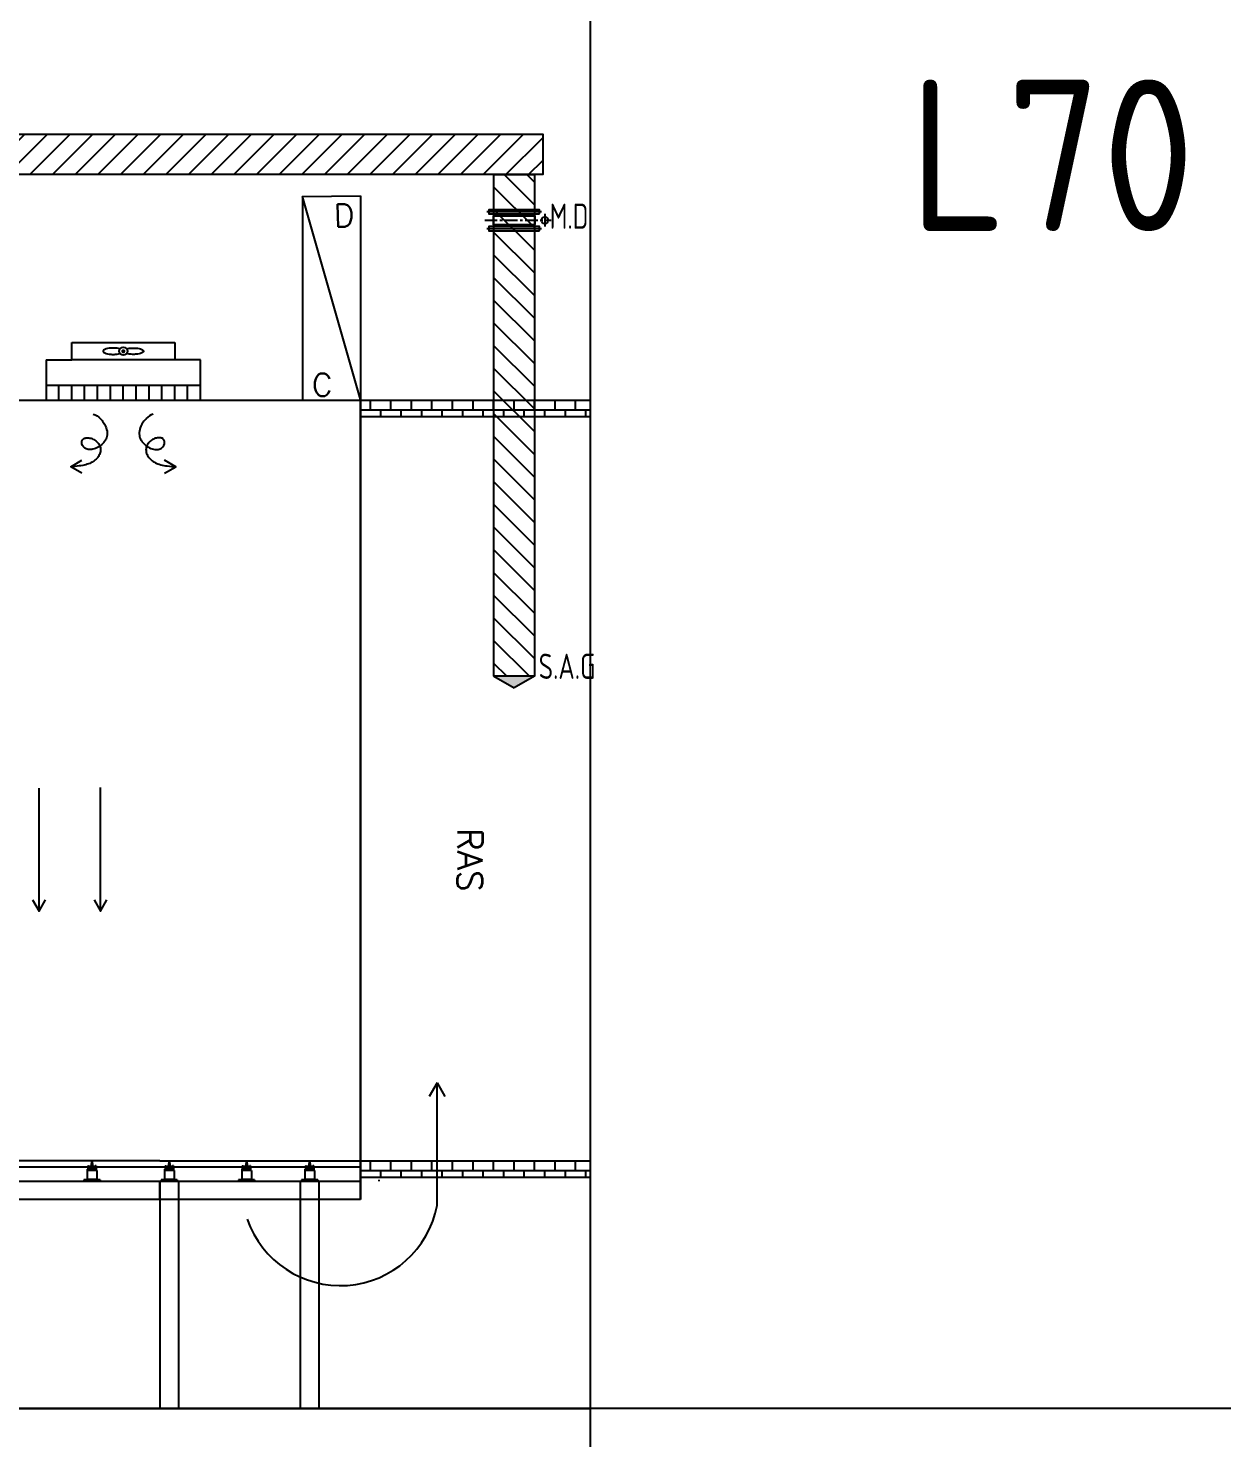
# Model space of a CAD drawing. Header units: millimetres. Extents: x 108 to 3316, y 96 to 2090.
# Drawn here: x 1227.5 to 1346.6, y 315.7 to 455.2 of the extents above; entities that cross this region are included whole.
import ezdxf
from ezdxf.enums import TextEntityAlignment as Align

# ---------------------------------------------------------------- set-up
doc = ezdxf.new("R2010")
doc.units = ezdxf.units.MM
doc.linetypes.add('CENTER', pattern=[2, 1.25, -0.25, 0.25, -0.25])
for name, color, linetype in [('A-DETL-01', 1, 'Continuous'), ('DETL-TXT', 4, 'Continuous'), ('M-CEQPM-MAU', 22, 'Continuous'), ('M-CMDUCT-LINE', 15, 'Continuous'), ('M-FM-LINE3', 3, 'Continuous'), ('M-HVAC-CMDUCT', 150, 'Continuous'), ('U-EX-TXT', 4, 'Continuous')]:
    doc.layers.add(name, color=color, linetype=linetype)
doc.styles.add('AA-TXT', font='isocp.shx', dxfattribs={"bigfont": 'chineset.shx'})
doc.styles.add('STDTEXT', font='simplex.shx', dxfattribs={"bigfont": 'china.shx'})

msp = doc.modelspace()

# ---------------------------------------------------------------- hatches: boundary and pattern name
at = {"layer": 'M-CEQPM-MAU'}
h = msp.add_hatch(dxfattribs=at)
h.set_pattern_fill('AR-B88', color=252, scale=0.01)
h.set_pattern_definition([(360, (-39629.5873, -84327.111), (1e-15, 2.032), []), (90, (-39629.5873, -84327.1111), (-1.016, 2.032), [2.032, -2.032])])
h.paths.add_polyline_path([(1283.14, 418.4), (1260.39, 418.4), (1260.39, 416.8), (1283.14, 416.8)])
h = msp.add_hatch(dxfattribs=at)
h.set_pattern_fill('AR-B88', color=252, scale=0.01)
h.set_pattern_definition([(360, (-39629.5873, -84402.4055), (1e-15, 2.032), []), (90, (-39629.5873, -84402.4055), (-1.016, 2.032), [2.032, -2.032])])
h.paths.add_polyline_path([(1283.14, 343.11), (1260.39, 343.11), (1260.39, 341.5), (1283.14, 341.5)])
at = {"layer": 'M-CMDUCT-LINE'}
h = msp.add_hatch(dxfattribs=at)
h.set_pattern_fill('ANSI31', color=256, scale=0.5, style=0)
h.set_pattern_definition([(45, (1845.444, 268.2837), (-1.122532, 1.122532), [])])
h.paths.add_polyline_path([(954.05, 444.74), (1278.43, 444.74), (1278.43, 440.74), (954.05, 440.74)])
h = msp.add_hatch(dxfattribs=at)
h.set_pattern_fill('ANSI31', color=256, scale=0.5, angle=-90, style=0)
h.set_pattern_definition([(315, (1101.147, -436.5002), (1.122532, 1.122532), [])])
h.paths.add_polyline_path([(1277.6, 440.74), (1277.6, 391.09), (1273.6, 391.09), (1273.6, 440.74)])
at = {"layer": 'M-HVAC-CMDUCT'}
msp.add_hatch(color=256, dxfattribs=at).paths.add_polyline_path([(1277.6, 391.09), (1273.6, 391.09), (1275.6, 389.93)])

# ---------------------------------------------------------------- linework, layer by layer
at = {"color": 252}
for points in [[(1260.39, 418.4), (1283.14, 418.4)], [(1260.39, 416.8), (1283.14, 416.8)], [(1260.39, 343.11), (1283.14, 343.11)], [(1260.39, 341.5), (1283.14, 341.5)]]:
    msp.add_lwpolyline(points, dxfattribs=at)
at = {"layer": 'A-DETL-01', "color": 252, "linetype": 'Continuous'}
for p, q in [((1283.14, 455.94), (1283.14, 318.58)), ((1260.39, 418.4), (1260.39, 339.28))]:
    msp.add_line(p, q, dxfattribs=at)
at = {"layer": 'A-DETL-01', "color": 252}
msp.add_lwpolyline([(995.18, 318.58), (1283.14, 318.58), (1283.14, 112.18), (995.18, 112.18)], close=True, dxfattribs=at)
at = {"layer": 'M-CEQPM-MAU', "color": 252}
msp.add_line((1254.65, 438.57), (1254.65, 418.4), dxfattribs=at)
at = {"layer": 'M-CEQPM-MAU', "color": 252, "ltscale": 0.1}
for p, q in [((1231.8, 422.4), (1231.8, 424.1)), ((1231.8, 424.1), (1242, 424.1)), ((1242, 424.1), (1242, 422.4)), ((1229.25, 422.4), (1231.8, 422.4)), ((1229.25, 422.4), (1229.25, 418.4)), ((1242, 422.4), (1231.8, 422.4)), ((1244.55, 422.4), (1242, 422.4)), ((1244.55, 418.4), (1244.55, 422.4)), ((1229.25, 419.9), (1244.55, 419.9)), ((1230.52, 418.4), (1230.52, 419.9)), ((1231.8, 418.4), (1231.8, 419.9)), ((1233.07, 418.4), (1233.07, 419.9)), ((1234.35, 418.4), (1234.35, 419.9)), ((1235.62, 418.4), (1235.62, 419.9)), ((1236.9, 418.4), (1236.9, 419.9)), ((1238.17, 418.4), (1238.17, 419.9)), ((1239.45, 418.4), (1239.45, 419.9)), ((1240.72, 418.4), (1240.72, 419.9)), ((1242, 418.4), (1242, 419.9)), ((1243.27, 418.4), (1243.27, 419.9)), ((1137.03, 418.4), (1260.39, 418.4)), ((1229.25, 418.4), (1244.55, 418.4)), ((1260.39, 339.28), (1260.39, 418.4)), ((1134.81, 343.11), (1240.51, 343.12)), ((1240.51, 342.49), (1134.81, 342.47)), ((1233.32, 342.14), (1233.32, 341.3)), ((1234.28, 342.14), (1233.32, 342.14)), ((1234.24, 342.28), (1233.36, 342.28)), ((1233.36, 342.14), (1233.36, 342.28)), ((1233.38, 342.61), (1233.46, 342.61)), ((1233.38, 342.61), (1233.38, 342.28)), ((1233.46, 342.61), (1233.46, 342.54)), ((1233.74, 342.54), (1233.46, 342.54)), ((1233.8, 343.18), (1233.69, 342.54)), ((1233.75, 342.61), (1233.73, 342.28)), ((1233.84, 342.61), (1233.75, 342.61)), ((1233.8, 343.18), (1233.9, 342.54)), ((1233.84, 342.61), (1233.86, 342.28)), ((1234.13, 342.54), (1233.85, 342.54)), ((1234.13, 342.61), (1234.13, 342.54)), ((1234.21, 342.61), (1234.13, 342.61)), ((1234.21, 342.61), (1234.21, 342.28)), ((1234.24, 342.14), (1234.24, 342.28)), ((1234.28, 342.14), (1234.28, 341.3)), ((1240.51, 343.11), (1260.39, 343.11)), ((1260.39, 342.47), (1240.51, 342.47)), ((1240.97, 342.14), (1240.97, 341.3)), ((1241.93, 342.14), (1240.97, 342.14)), ((1241.89, 342.28), (1241.01, 342.28)), ((1241.01, 342.14), (1241.01, 342.28)), ((1241.03, 342.61), (1241.11, 342.61)), ((1241.03, 342.61), (1241.03, 342.28)), ((1241.11, 342.61), (1241.11, 342.54)), ((1241.39, 342.54), (1241.11, 342.54)), ((1241.45, 343.18), (1241.34, 342.54)), ((1241.4, 342.61), (1241.38, 342.28)), ((1241.49, 342.61), (1241.4, 342.61)), ((1241.45, 343.18), (1241.55, 342.54)), ((1241.49, 342.61), (1241.51, 342.28)), ((1241.78, 342.54), (1241.5, 342.54)), ((1241.78, 342.61), (1241.78, 342.54)), ((1241.86, 342.61), (1241.78, 342.61)), ((1241.86, 342.61), (1241.86, 342.28)), ((1241.89, 342.14), (1241.89, 342.28)), ((1241.93, 342.14), (1241.93, 341.3)), ((1248.62, 342.14), (1248.62, 341.3)), ((1249.58, 342.14), (1248.62, 342.14)), ((1249.54, 342.28), (1248.66, 342.28)), ((1248.66, 342.14), (1248.66, 342.28)), ((1248.68, 342.61), (1248.76, 342.61)), ((1248.68, 342.61), (1248.68, 342.28)), ((1248.76, 342.61), (1248.76, 342.54)), ((1249.04, 342.54), (1248.76, 342.54)), ((1249.1, 343.18), (1248.99, 342.54)), ((1249.05, 342.61), (1249.03, 342.28)), ((1249.14, 342.61), (1249.05, 342.61)), ((1249.1, 343.18), (1249.2, 342.54)), ((1249.14, 342.61), (1249.16, 342.28)), ((1249.43, 342.54), (1249.15, 342.54)), ((1249.43, 342.61), (1249.43, 342.54)), ((1249.51, 342.61), (1249.43, 342.61)), ((1249.51, 342.61), (1249.51, 342.28)), ((1249.54, 342.14), (1249.54, 342.28)), ((1249.58, 342.14), (1249.58, 341.3)), ((1254.87, 342.14), (1254.87, 341.3)), ((1255.83, 342.14), (1254.87, 342.14)), ((1255.79, 342.28), (1254.91, 342.28)), ((1254.91, 342.14), (1254.91, 342.28)), ((1254.93, 342.61), (1255.01, 342.61)), ((1254.93, 342.61), (1254.93, 342.28)), ((1255.01, 342.61), (1255.01, 342.54)), ((1255.3, 342.54), (1255.01, 342.54)), ((1255.35, 343.18), (1255.24, 342.54)), ((1255.3, 342.61), (1255.28, 342.28)), ((1255.4, 342.61), (1255.3, 342.61)), ((1255.35, 343.18), (1255.45, 342.54)), ((1255.4, 342.61), (1255.41, 342.28)), ((1255.68, 342.54), (1255.4, 342.54)), ((1255.68, 342.61), (1255.68, 342.54)), ((1255.76, 342.61), (1255.68, 342.61)), ((1255.76, 342.61), (1255.76, 342.28)), ((1255.79, 342.14), (1255.79, 342.28)), ((1255.83, 342.14), (1255.83, 341.3)), ((1234.6, 341.21), (1233, 341.21)), ((1233, 341.21), (1233, 341.08)), ((1234.6, 341.08), (1233, 341.08)), ((1233.32, 341.3), (1234.28, 341.3)), ((1233.37, 341.3), (1233.37, 341.22)), ((1234.22, 341.3), (1234.22, 341.21)), ((1234.6, 341.21), (1234.6, 341.08)), ((1242.25, 341.21), (1240.65, 341.21)), ((1240.65, 341.21), (1240.65, 341.08)), ((1242.25, 341.08), (1240.65, 341.08)), ((1240.97, 341.3), (1241.93, 341.3)), ((1241.02, 341.3), (1241.02, 341.22)), ((1241.87, 341.3), (1241.87, 341.21)), ((1242.25, 341.21), (1242.25, 341.08)), ((1249.9, 341.21), (1248.3, 341.21)), ((1248.3, 341.21), (1248.3, 341.08)), ((1249.9, 341.08), (1248.3, 341.08)), ((1248.62, 341.3), (1249.58, 341.3)), ((1248.67, 341.3), (1248.67, 341.22)), ((1249.52, 341.3), (1249.52, 341.21)), ((1249.9, 341.21), (1249.9, 341.08)), ((1256.15, 341.21), (1254.55, 341.21)), ((1254.55, 341.21), (1254.55, 341.08)), ((1256.15, 341.08), (1254.55, 341.08)), ((1254.87, 341.3), (1255.83, 341.3)), ((1254.92, 341.3), (1254.92, 341.22)), ((1255.77, 341.3), (1255.77, 341.21)), ((1256.15, 341.21), (1256.15, 341.08)), ((1262.2, 341.21), (1262.2, 341.08))]:
    msp.add_line(p, q, dxfattribs=at)
at = {"layer": 'M-CEQPM-MAU', "color": 252}
msp.add_lwpolyline([(1260.39, 438.63), (1260.39, 418.46), (1254.65, 438.57)], close=True, dxfattribs=at)
at = {"layer": 'M-CEQPM-MAU', "color": 252, "ltscale": 0.1}
for points in [[(1236.57, 423.49, 0.03966), (1236.3, 423.54, 0.032614), (1235.89, 423.57, 0.032614), (1235.49, 423.54, 0.044087), (1235.19, 423.48, 0.086721), (1234.94, 423.35, 0.233651), (1234.9, 423.25, 0.233651), (1234.94, 423.16, 0.086721), (1235.19, 423.03, 0.044087), (1235.49, 422.97, 0.032614), (1235.89, 422.94, 0.032614), (1236.3, 422.97, 0.03966), (1236.57, 423.02)], [(1237.22, 423.49, -0.03966), (1237.49, 423.54, -0.032614), (1237.9, 423.57, -0.032614), (1238.31, 423.54, -0.044087), (1238.6, 423.48, -0.086721), (1238.85, 423.35, -0.233651), (1238.9, 423.25, -0.233651), (1238.85, 423.16, -0.086721), (1238.6, 423.03, -0.044087), (1238.31, 422.97, -0.032614), (1237.9, 422.94, -0.032614), (1237.49, 422.97, -0.03966), (1237.22, 423.02)]]:
    msp.add_lwpolyline(points, format="xyb", dxfattribs=at)
at = {"layer": 'M-CEQPM-MAU', "color": 252, "ltscale": 0.1, "const_width": 0.2}
msp.add_lwpolyline([(1237, 423.25, -1), (1236.8, 423.25, -1)], format="xyb", close=True, dxfattribs=at)
at = {"layer": 'M-CEQPM-MAU', "color": 252, "ltscale": 0.1}
for points in [[(1240.51, 339.28), (1131.29, 339.28), (1131.29, 341.08), (1240.51, 341.08)], [(1260.39, 339.28), (1240.51, 339.28), (1240.51, 341.08), (1260.39, 341.08)]]:
    msp.add_lwpolyline(points, dxfattribs=at)
for points in [[(1240.55, 318.58), (1240.55, 341.08), (1242.35, 341.08), (1242.35, 318.58)], [(1254.45, 318.58), (1254.45, 341.08), (1256.25, 341.08), (1256.25, 318.58)]]:
    msp.add_lwpolyline(points, close=True, dxfattribs=at)
msp.add_circle((1236.9, 423.25), 0.4, dxfattribs=at)
at = {"layer": 'M-FM-LINE3'}
for p, q in [((1278.31, 437.05), (1272.89, 437.05)), ((1278.31, 435.38), (1272.89, 435.38))]:
    msp.add_line(p, q, dxfattribs=at)
at = {"layer": 'M-FM-LINE3', "linetype": 'CENTER'}
for p, q in [((1278.64, 436.84), (1278.64, 435.59)), ((1272.68, 436.21), (1279.27, 436.21))]:
    msp.add_line(p, q, dxfattribs=at)
at = {"layer": 'M-FM-LINE3'}
for points in [[(1278.1, 436.84), (1278.1, 437.26), (1273.1, 437.26), (1273.1, 436.84)], [(1278.1, 435.17), (1278.1, 435.59), (1273.1, 435.59), (1273.1, 435.17)], [(1277.68, 435.8), (1277.68, 436.63), (1273.52, 436.63), (1273.52, 435.8)]]:
    msp.add_lwpolyline(points, close=True, dxfattribs=at)
msp.add_circle((1278.64, 436.21), 0.333, dxfattribs=at)
at = {"layer": 'M-HVAC-CMDUCT'}
for p, q in [((1277.6, 391.09), (1273.6, 391.09)), ((1273.6, 391.09), (1275.6, 389.93)), ((1277.6, 391.09), (1275.6, 389.93))]:
    msp.add_line(p, q, dxfattribs=at)
at = {"layer": 'M-HVAC-CMDUCT', "color": 252}
for p, q in [((1228.56, 367.82), (1228.56, 379.99)), ((1234.64, 367.82), (1234.64, 380.05))]:
    msp.add_line(p, q, dxfattribs=at)
at = {"layer": 'M-HVAC-CMDUCT'}
for points in [[(954.05, 444.74), (1278.43, 444.74), (1278.43, 440.74), (954.05, 440.74)], [(1277.6, 440.74), (1277.6, 391.09), (1273.6, 391.09), (1273.6, 440.74)]]:
    msp.add_lwpolyline(points, close=True, dxfattribs=at)
at = {"layer": 'M-HVAC-CMDUCT', "color": 252, "ltscale": 0.1}
for points in [[(1233.93, 417.03, -0.140241), (1234.61, 416.58, -0.038232), (1234.85, 416.32), (1234.92, 416.23), (1235.04, 416.02), (1235.13, 415.84), (1235.2, 415.67), (1235.25, 415.51), (1235.29, 415.35), (1235.3, 415.21), (1235.31, 415.07), (1235.3, 414.94), (1235.28, 414.81), (1235.24, 414.68), (1235.19, 414.56), (1235.13, 414.45), (1235.05, 414.33), (1234.97, 414.22), (1234.87, 414.11), (1234.77, 414.01), (1234.65, 413.92), (1234.54, 413.83), (1234.41, 413.75), (1234.29, 413.68), (1234.16, 413.63), (1234.03, 413.58), (1233.9, 413.55), (1233.77, 413.53), (1233.65, 413.52), (1233.54, 413.52), (1233.43, 413.53), (1233.33, 413.55), (1233.24, 413.58), (1233.17, 413.62), (1233.09, 413.67, -0.282011), (1232.8, 414.25, -0.222152), (1232.93, 414.56, -0.123311), (1233.19, 414.67), (1233.29, 414.68), (1233.39, 414.69), (1233.5, 414.68), (1233.6, 414.66), (1233.71, 414.64), (1233.81, 414.6), (1233.9, 414.56), (1234, 414.51), (1234.08, 414.45), (1234.17, 414.39), (1234.25, 414.32), (1234.32, 414.25), (1234.38, 414.18), (1234.44, 414.1), (1234.49, 414.03), (1234.54, 413.95), (1234.57, 413.87), (1234.6, 413.78), (1234.63, 413.69), (1234.64, 413.6), (1234.65, 413.51), (1234.64, 413.41), (1234.63, 413.31), (1234.61, 413.22), (1234.58, 413.12), (1234.54, 413.02), (1234.49, 412.92), (1234.44, 412.83), (1234.37, 412.74), (1234.3, 412.65), (1234.21, 412.57), (1234.12, 412.49), (1234.02, 412.41), (1233.92, 412.34), (1233.81, 412.27), (1233.7, 412.21), (1233.58, 412.15), (1233.45, 412.1), (1233.32, 412.06), (1233.19, 412.01), (1233.04, 411.98), (1232.88, 411.94), (1232.71, 411.92), (1232.52, 411.89), (1232.33, 411.87), (1232.12, 411.85), (1231.91, 411.84), (1231.7, 411.82)], [(1239.86, 417.03, 0.140241), (1239.18, 416.58, 0.038232), (1238.94, 416.32), (1238.87, 416.23), (1238.75, 416.02), (1238.65, 415.84), (1238.58, 415.67), (1238.53, 415.51), (1238.5, 415.35), (1238.48, 415.21), (1238.48, 415.07), (1238.49, 414.94), (1238.51, 414.81), (1238.55, 414.68), (1238.6, 414.56), (1238.66, 414.45), (1238.74, 414.33), (1238.82, 414.22), (1238.92, 414.11), (1239.02, 414.01), (1239.13, 413.92), (1239.25, 413.83), (1239.38, 413.75), (1239.5, 413.68), (1239.63, 413.63), (1239.76, 413.58), (1239.89, 413.55), (1240.02, 413.53), (1240.14, 413.52), (1240.25, 413.52), (1240.36, 413.53), (1240.46, 413.55), (1240.54, 413.58), (1240.62, 413.62), (1240.69, 413.67, 0.282011), (1240.99, 414.25, 0.222152), (1240.86, 414.56, 0.123311), (1240.6, 414.67), (1240.5, 414.68), (1240.4, 414.69), (1240.29, 414.68), (1240.19, 414.66), (1240.08, 414.64), (1239.98, 414.6), (1239.89, 414.56), (1239.79, 414.51), (1239.7, 414.45), (1239.62, 414.39), (1239.54, 414.32), (1239.47, 414.25), (1239.41, 414.18), (1239.35, 414.1), (1239.29, 414.03), (1239.25, 413.95), (1239.21, 413.87), (1239.18, 413.78), (1239.16, 413.69), (1239.15, 413.6), (1239.14, 413.51), (1239.15, 413.41), (1239.16, 413.31), (1239.18, 413.22), (1239.21, 413.12), (1239.25, 413.02), (1239.29, 412.92), (1239.35, 412.83), (1239.42, 412.74), (1239.49, 412.65), (1239.58, 412.57), (1239.67, 412.49), (1239.76, 412.41), (1239.87, 412.34), (1239.98, 412.27), (1240.09, 412.21), (1240.21, 412.15), (1240.33, 412.1), (1240.46, 412.06), (1240.6, 412.01), (1240.75, 411.98), (1240.91, 411.94), (1241.08, 411.92), (1241.26, 411.89), (1241.46, 411.87), (1241.67, 411.85), (1241.88, 411.84), (1242.09, 411.82)]]:
    msp.add_lwpolyline(points, format="xyb", dxfattribs=at)
for points in [[(1232.8, 411.19), (1231.7, 411.82), (1232.8, 412.46)], [(1240.99, 411.19), (1242.09, 411.82), (1240.99, 412.46)]]:
    msp.add_lwpolyline(points, dxfattribs=at)
at = {"layer": 'M-HVAC-CMDUCT', "color": 252}
for points in [[(1227.92, 368.93), (1228.56, 367.82), (1229.2, 368.93)], [(1234.01, 368.93), (1234.64, 367.82), (1235.28, 368.93)], [(1267.96, 350.83), (1267.18, 349.48)], [(1267.96, 338.69), (1267.96, 350.83)], [(1267.96, 350.83), (1268.74, 349.48)], [(1346.55, 318.58), (893.99, 318.58)]]:
    msp.add_lwpolyline(points, dxfattribs=at)
msp.add_arc((1258.39, 340.5), 9.75, 198.9739, 349.2809, dxfattribs=at)

# ---------------------------------------------------------------- texts
at = {"layer": 'DETL-TXT', "color": 2, "ltscale": 0.1, "style": 'AA-TXT'}
msp.add_text('L70', height=15, dxfattribs=at).set_placement((1314.65, 435.15))
at = {"layer": 'M-CEQPM-MAU', "color": 252, "style": 'STDTEXT'}
for s, p in [('D', (1258.77, 436.7)), ('C', (1256.59, 419.93))]:
    msp.add_text(s, height=2.25, rotation=1, dxfattribs=at).set_placement(p, align=Align.MIDDLE)
msp.add_text('RAS', height=2.5, rotation=270, dxfattribs=at).set_placement((1271.23, 376.05), align=Align.MIDDLE_LEFT)
at = {"layer": 'U-EX-TXT', "style": 'AA-TXT', "width": 0.8}
for s, p in [('M.D', (1281.03, 436.62)), ('S.A.G', (1280.84, 392.06))]:
    msp.add_text(s, height=2.5, dxfattribs=at).set_placement(p, align=Align.MIDDLE_CENTER)

doc.saveas('drawing.dxf')
